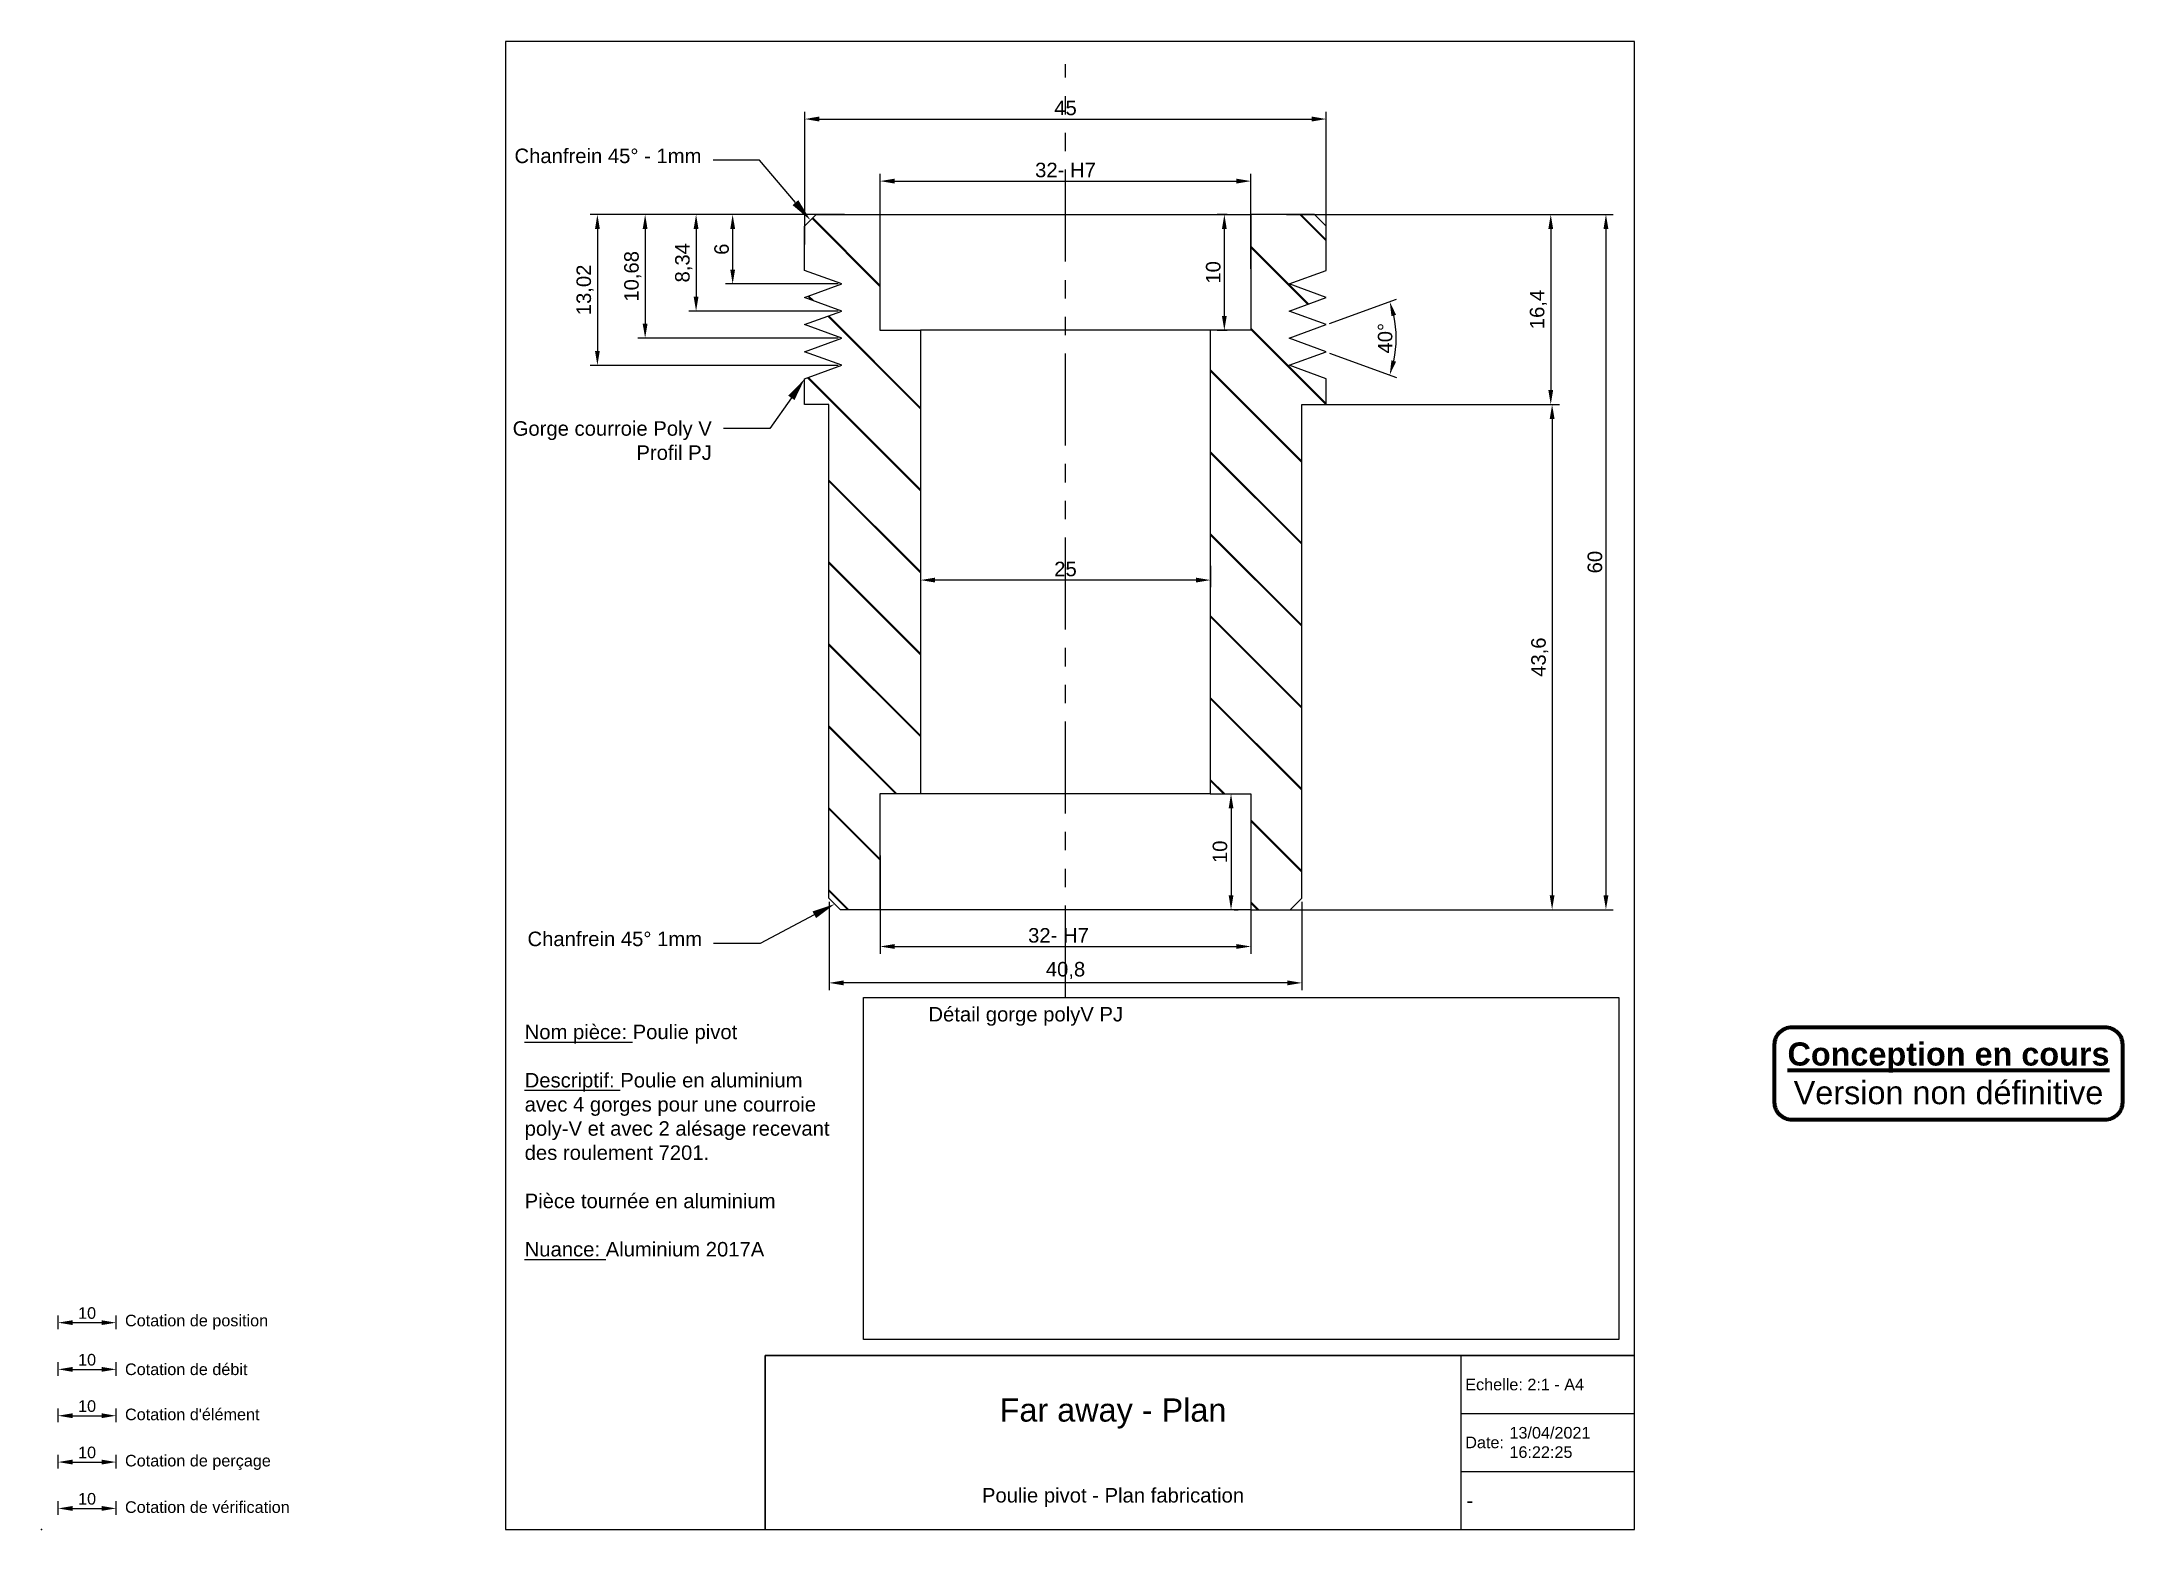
# Paper-space layout 'Poulie pivot - Plan fabrication' of a CAD drawing. Header units: millimetres. Extents: x -80 to 279, y 0 to 257.
# The model-space entities are those that its viewports show. They can reach past a viewport. Long polylines and large blocks are cut down to what shows.
import ezdxf
from ezdxf import colors
from ezdxf.entities.mleader import LeaderData, LeaderLine
from ezdxf.math import Vec2, Vec3

# ---------------------------------------------------------------- set-up
doc = ezdxf.new("R2010")
doc.units = ezdxf.units.MM
doc.linetypes.add('FANTOME2', pattern=[31.75, 15.875, -3.175, 3.175, -3.175, 3.175, -3.175])
for name, color, linetype in [('01 Element de construction', 40, 'FANTOME2'), ('02 Cotation de position', 172, 'Continuous'), ('02 Cotation débit', 190, 'Continuous'), ('02 Cotation perçage', 94, 'Continuous'), ('02 Cotation verification', 252, 'Continuous'), ('02 Cotation élément', 7, 'Continuous'), ('99 Cartouche', 7, 'Continuous')]:
    doc.layers.add(name, color=color, linetype=linetype)
doc.layers.add('03 Hachures', color=252, linetype='Continuous', lineweight=20)
doc.styles.add('Arial', font='arial.ttf')
doc.styles.get("Standard").update_dxf_attribs({"font": 'arial.ttf'})
doc.dimstyles.new('ISO-25', dxfattribs={"dimtxt": 2.5, "dimasz": 2.5, "dimexe": 1.25, "dimexo": 0.625, "dimtad": 1, "dimtxsty": 'Standard', "dimcen": 2.5, "dimadec": 0, "dimazin": 0, "dimtfac": 1, "dimtmove": 0, "dimatfit": 3, "dimfxl": 0, "dimarcsym": 0})

# ---------------------------------------------------------------- blocks, each defined once
blk = doc.blocks.new('Conception en cours')
at = {"layer": '99 Cartouche', "color": 1, "lineweight": 100}
blk.add_lwpolyline([(-27, 8), (27, 8, -0.414214), (30, 5), (30, -5, -0.414214), (27, -8), (-27, -8, -0.414214), (-30, -5), (-30, 5, -0.414214)], format="xyb", close=True, dxfattribs=at)
at = {"layer": '99 Cartouche', "lineweight": 100, "insert": (0, 0), "char_height": 4, "attachment_point": 5, "style": 'Arial'}
blk.add_mtext_dynamic_manual_height_columns('{\\fArial|b1|i0|c0|p34;\\L\\C1;Conception en cours\\P\\fArial|b0|i0|c0|p34;\\lVersion non définitive}', width=68.9294, gutter_width=12.5, heights=[0], dxfattribs=at)
blk = doc.blocks.new('*D86')
at = {"layer": '02 Cotation débit', "color": 0, "lineweight": -2, "transparency": 16777216}
for p, q in [((-77.12, 26.67), (-77.12, 29.04)), ((-67.12, 26.67), (-67.12, 29.04)), ((-74.62, 27.79), (-69.62, 27.79))]:
    blk.add_line(p, q, dxfattribs=at)
at = {"layer": '02 Cotation débit', "color": 0, "transparency": 16777216}
for points in [[(-74.62, 28.21), (-74.62, 27.37), (-77.12, 27.79)], [(-69.62, 28.21), (-69.62, 27.37), (-67.12, 27.79)]]:
    blk.add_solid(points, dxfattribs=at)
at = {"layer": 'Defpoints', "color": 0, "transparency": 16777216}
for p in [(-77.12, 26.05), (-67.12, 27.79), (-67.12, 26.05)]:
    blk.add_point(p, dxfattribs=at)
at = {"layer": '02 Cotation débit', "color": 0, "transparency": 16777216, "insert": (-72.12, 29.44), "char_height": 2, "attachment_point": 5}
blk.add_mtext('10', dxfattribs=at)
blk = doc.blocks.new('*D87')
at = {"layer": '02 Cotation élément', "color": 0, "lineweight": -2, "transparency": 16777216}
for p, q in [((-77.12, 18.67), (-77.12, 21.04)), ((-74.62, 19.79), (-69.62, 19.79)), ((-67.12, 18.67), (-67.12, 21.04))]:
    blk.add_line(p, q, dxfattribs=at)
at = {"layer": '02 Cotation élément', "color": 0, "transparency": 16777216}
for points in [[(-74.62, 20.21), (-74.62, 19.37), (-77.12, 19.79)], [(-69.62, 20.21), (-69.62, 19.37), (-67.12, 19.79)]]:
    blk.add_solid(points, dxfattribs=at)
at = {"layer": 'Defpoints', "color": 0, "transparency": 16777216}
for p in [(-77.12, 18.05), (-67.12, 19.79), (-67.12, 18.05)]:
    blk.add_point(p, dxfattribs=at)
at = {"layer": '02 Cotation élément', "color": 0, "transparency": 16777216, "insert": (-72.12, 21.44), "char_height": 2, "attachment_point": 5}
blk.add_mtext('10', dxfattribs=at)
blk = doc.blocks.new('*D88')
at = {"layer": '02 Cotation perçage', "color": 0, "lineweight": -2, "transparency": 16777216}
for p, q in [((-77.12, 10.67), (-77.12, 13.04)), ((-74.62, 11.79), (-69.62, 11.79)), ((-67.12, 10.67), (-67.12, 13.04))]:
    blk.add_line(p, q, dxfattribs=at)
at = {"layer": '02 Cotation perçage', "color": 0, "transparency": 16777216}
for points in [[(-74.62, 12.21), (-74.62, 11.37), (-77.12, 11.79)], [(-69.62, 12.21), (-69.62, 11.37), (-67.12, 11.79)]]:
    blk.add_solid(points, dxfattribs=at)
at = {"layer": 'Defpoints', "color": 0, "transparency": 16777216}
for p in [(-67.12, 11.79), (-77.12, 10.05), (-67.12, 10.05)]:
    blk.add_point(p, dxfattribs=at)
at = {"layer": '02 Cotation perçage', "color": 0, "transparency": 16777216, "insert": (-72.12, 13.44), "char_height": 2, "attachment_point": 5}
blk.add_mtext('10', dxfattribs=at)
blk = doc.blocks.new('*D89')
at = {"layer": '02 Cotation verification', "color": 0, "lineweight": -2, "transparency": 16777216}
for p, q in [((-77.12, 2.67), (-77.12, 5.04)), ((-74.62, 3.79), (-69.62, 3.79)), ((-67.12, 2.67), (-67.12, 5.04))]:
    blk.add_line(p, q, dxfattribs=at)
at = {"layer": '02 Cotation verification', "color": 0, "transparency": 16777216}
for points in [[(-74.62, 4.21), (-74.62, 3.37), (-77.12, 3.79)], [(-69.62, 4.21), (-69.62, 3.37), (-67.12, 3.79)]]:
    blk.add_solid(points, dxfattribs=at)
at = {"layer": 'Defpoints', "color": 0, "transparency": 16777216}
for p in [(-67.12, 3.79), (-77.12, 2.05), (-67.12, 2.05)]:
    blk.add_point(p, dxfattribs=at)
at = {"layer": '02 Cotation verification', "color": 0, "transparency": 16777216, "insert": (-72.12, 5.44), "char_height": 2, "attachment_point": 5}
blk.add_mtext('10', dxfattribs=at)
blk = doc.blocks.new('*D90')
at = {"layer": '02 Cotation de position', "color": 0, "lineweight": -2, "transparency": 16777216}
for p, q in [((-77.12, 34.74), (-77.12, 37.1)), ((-67.12, 34.74), (-67.12, 37.1)), ((-74.62, 35.85), (-69.62, 35.85))]:
    blk.add_line(p, q, dxfattribs=at)
at = {"layer": '02 Cotation de position', "color": 0, "transparency": 16777216}
for points in [[(-74.62, 36.27), (-74.62, 35.44), (-77.12, 35.85)], [(-69.62, 36.27), (-69.62, 35.44), (-67.12, 35.85)]]:
    blk.add_solid(points, dxfattribs=at)
at = {"layer": 'Defpoints', "color": 0, "transparency": 16777216}
for p in [(-77.12, 34.11), (-67.12, 35.85), (-67.12, 34.11)]:
    blk.add_point(p, dxfattribs=at)
at = {"layer": '02 Cotation de position', "color": 0, "transparency": 16777216, "insert": (-72.12, 37.5), "char_height": 2, "attachment_point": 5}
blk.add_mtext('10', dxfattribs=at)
blk = doc.blocks.new('*D94')
at = {"layer": '02 Cotation de position', "color": 0, "lineweight": -2, "transparency": 16777216}
for p, q in [((51.7, 221.9), (51.7, 244.83)), ((141.7, 221.9), (141.7, 244.83)), ((54.2, 243.58), (139.2, 243.58))]:
    blk.add_line(p, q, dxfattribs=at)
at = {"layer": '02 Cotation de position', "color": 0, "transparency": 16777216}
for points in [[(54.2, 244), (54.2, 243.16), (51.7, 243.58)], [(139.2, 244), (139.2, 243.16), (141.7, 243.58)]]:
    blk.add_solid(points, dxfattribs=at)
at = {"layer": 'Defpoints', "color": 0, "transparency": 16777216}
for p in [(141.7, 243.58), (51.7, 221.28), (141.7, 221.28)]:
    blk.add_point(p, dxfattribs=at)
at = {"layer": '02 Cotation de position', "color": 0, "transparency": 16777216, "insert": (96.7, 245.48), "char_height": 2.5, "attachment_point": 5}
blk.add_mtext('45', dxfattribs=at)
blk = doc.blocks.new('*D95')
at = {"layer": '02 Cotation de position', "color": 0, "lineweight": -2, "transparency": 16777216}
for p, q in [((58.57, 227.11), (38.02, 227.11)), ((39.27, 224.61), (39.27, 217.61)), ((57.5, 215.11), (38.02, 215.11))]:
    blk.add_line(p, q, dxfattribs=at)
at = {"layer": '02 Cotation de position', "color": 0, "transparency": 16777216}
for points in [[(38.86, 224.61), (39.69, 224.61), (39.27, 227.11)], [(38.86, 217.61), (39.69, 217.61), (39.27, 215.11)]]:
    blk.add_solid(points, dxfattribs=at)
at = {"layer": 'Defpoints', "color": 0, "transparency": 16777216}
for p in [(59.2, 227.11), (39.27, 215.11), (58.13, 215.11)]:
    blk.add_point(p, dxfattribs=at)
at = {"layer": '02 Cotation de position', "color": 0, "transparency": 16777216, "insert": (37.37, 221.11), "char_height": 2.5, "attachment_point": 5, "rotation": 90}
blk.add_mtext('6', dxfattribs=at)
blk = doc.blocks.new('*D96')
at = {"layer": '02 Cotation de position', "color": 0, "lineweight": -2, "transparency": 16777216}
for p, q in [((58.57, 227.11), (31.71, 227.11)), ((32.96, 224.61), (32.96, 212.93)), ((57.5, 210.43), (31.71, 210.43))]:
    blk.add_line(p, q, dxfattribs=at)
at = {"layer": '02 Cotation de position', "color": 0, "transparency": 16777216}
for points in [[(32.54, 224.61), (33.38, 224.61), (32.96, 227.11)], [(32.54, 212.93), (33.38, 212.93), (32.96, 210.43)]]:
    blk.add_solid(points, dxfattribs=at)
at = {"layer": 'Defpoints', "color": 0, "transparency": 16777216}
for p in [(59.2, 227.11), (32.96, 210.43), (58.13, 210.43)]:
    blk.add_point(p, dxfattribs=at)
at = {"layer": '02 Cotation de position', "color": 0, "transparency": 16777216, "insert": (30.83, 218.77), "char_height": 2.5, "attachment_point": 5, "rotation": 90}
blk.add_mtext('8,34', dxfattribs=at)
blk = doc.blocks.new('*D97')
at = {"layer": '02 Cotation de position', "color": 0, "lineweight": -2, "transparency": 16777216}
for p, q in [((58.57, 227.11), (22.92, 227.11)), ((24.17, 224.61), (24.17, 208.25)), ((57.5, 205.75), (22.92, 205.75))]:
    blk.add_line(p, q, dxfattribs=at)
at = {"layer": '02 Cotation de position', "color": 0, "transparency": 16777216}
for points in [[(23.75, 224.61), (24.58, 224.61), (24.17, 227.11)], [(23.75, 208.25), (24.58, 208.25), (24.17, 205.75)]]:
    blk.add_solid(points, dxfattribs=at)
at = {"layer": 'Defpoints', "color": 0, "transparency": 16777216}
for p in [(59.2, 227.11), (24.17, 205.75), (58.13, 205.75)]:
    blk.add_point(p, dxfattribs=at)
at = {"layer": '02 Cotation de position', "color": 0, "transparency": 16777216, "insert": (22.04, 216.43), "char_height": 2.5, "attachment_point": 5, "rotation": 90}
blk.add_mtext('10,68', dxfattribs=at)
blk = doc.blocks.new('*D98')
at = {"layer": '02 Cotation de position', "color": 0, "lineweight": -2, "transparency": 16777216}
for p, q in [((58.57, 227.11), (14.68, 227.11)), ((15.93, 224.61), (15.93, 203.57)), ((57.5, 201.07), (14.68, 201.07))]:
    blk.add_line(p, q, dxfattribs=at)
at = {"layer": '02 Cotation de position', "color": 0, "transparency": 16777216}
for points in [[(15.52, 224.61), (16.35, 224.61), (15.93, 227.11)], [(15.52, 203.57), (16.35, 203.57), (15.93, 201.07)]]:
    blk.add_solid(points, dxfattribs=at)
at = {"layer": 'Defpoints', "color": 0, "transparency": 16777216}
for p in [(59.2, 227.11), (15.93, 201.07), (58.13, 201.07)]:
    blk.add_point(p, dxfattribs=at)
at = {"layer": '02 Cotation de position', "color": 0, "transparency": 16777216, "insert": (13.81, 214.09), "char_height": 2.5, "attachment_point": 5, "rotation": 90}
blk.add_mtext('13,02', dxfattribs=at)
blk = doc.blocks.new('*D99')
at = {"layer": '02 Cotation de position', "color": 0, "lineweight": -2, "transparency": 16777216}
for p, q in [((140.32, 227.11), (181.68, 227.11)), ((180.43, 224.61), (180.43, 196.81)), ((138.12, 194.31), (181.68, 194.31))]:
    blk.add_line(p, q, dxfattribs=at)
at = {"layer": '02 Cotation de position', "color": 0, "transparency": 16777216}
for points in [[(180.01, 224.61), (180.84, 224.61), (180.43, 227.11)], [(180.01, 196.81), (180.84, 196.81), (180.43, 194.31)]]:
    blk.add_solid(points, dxfattribs=at)
at = {"layer": 'Defpoints', "color": 0, "transparency": 16777216}
for p in [(139.7, 227.11), (137.5, 194.31), (180.43, 194.31)]:
    blk.add_point(p, dxfattribs=at)
at = {"layer": '02 Cotation de position', "color": 0, "transparency": 16777216, "insert": (178.3, 210.71), "char_height": 2.5, "attachment_point": 5, "rotation": 90}
blk.add_mtext('16,4', dxfattribs=at)
blk = doc.blocks.new('*D100')
at = {"layer": '02 Cotation de position', "color": 0, "lineweight": -2, "transparency": 16777216}
for p, q in [((140.22, 194.31), (181.91, 194.31)), ((180.66, 191.81), (180.66, 109.61)), ((132.72, 107.11), (181.91, 107.11))]:
    blk.add_line(p, q, dxfattribs=at)
at = {"layer": '02 Cotation de position', "color": 0, "transparency": 16777216}
for points in [[(180.25, 191.81), (181.08, 191.81), (180.66, 194.31)], [(180.25, 109.61), (181.08, 109.61), (180.66, 107.11)]]:
    blk.add_solid(points, dxfattribs=at)
at = {"layer": 'Defpoints', "color": 0, "transparency": 16777216}
for p in [(139.6, 194.31), (132.1, 107.11), (180.66, 107.11)]:
    blk.add_point(p, dxfattribs=at)
at = {"layer": '02 Cotation de position', "color": 0, "transparency": 16777216, "insert": (178.54, 150.71), "char_height": 2.5, "attachment_point": 5, "rotation": 90}
blk.add_mtext('43,6', dxfattribs=at)
blk = doc.blocks.new('*D101')
at = {"layer": '02 Cotation de position', "color": 0, "lineweight": -2, "transparency": 16777216}
for p, q in [((64.7, 224.23), (64.7, 234.12)), ((128.7, 217.73), (128.7, 234.12)), ((67.2, 232.87), (126.2, 232.87))]:
    blk.add_line(p, q, dxfattribs=at)
at = {"layer": '02 Cotation de position', "color": 0, "transparency": 16777216}
for points in [[(67.2, 233.28), (67.2, 232.45), (64.7, 232.87)], [(126.2, 233.28), (126.2, 232.45), (128.7, 232.87)]]:
    blk.add_solid(points, dxfattribs=at)
at = {"layer": 'Defpoints', "color": 0, "transparency": 16777216}
for p in [(128.7, 232.87), (64.7, 223.6), (128.7, 217.11)]:
    blk.add_point(p, dxfattribs=at)
at = {"layer": '02 Cotation de position', "color": 0, "transparency": 16777216, "insert": (96.7, 234.77), "char_height": 2.5, "attachment_point": 5}
blk.add_mtext('32- H7', dxfattribs=at)
blk = doc.blocks.new('*D102')
at = {"layer": '02 Cotation de position', "color": 0, "lineweight": -2, "transparency": 16777216}
for p, q in [((64.7, 116.48), (64.7, 99.52)), ((128.7, 116.48), (128.7, 99.52)), ((67.2, 100.77), (126.2, 100.77))]:
    blk.add_line(p, q, dxfattribs=at)
at = {"layer": '02 Cotation de position', "color": 0, "transparency": 16777216}
for points in [[(67.2, 101.19), (67.2, 100.36), (64.7, 100.77)], [(126.2, 101.19), (126.2, 100.36), (128.7, 100.77)]]:
    blk.add_solid(points, dxfattribs=at)
at = {"layer": 'Defpoints', "color": 0, "transparency": 16777216}
for p in [(64.7, 117.11), (128.7, 117.11), (128.7, 100.77)]:
    blk.add_point(p, dxfattribs=at)
at = {"layer": '02 Cotation de position', "color": 0, "transparency": 16777216, "insert": (95.49, 102.68), "char_height": 2.5, "attachment_point": 5}
blk.add_mtext('32- H7', dxfattribs=at)
blk = doc.blocks.new('*D103')
at = {"layer": '02 Cotation de position', "color": 0, "lineweight": -2, "transparency": 16777216}
for p, q in [((71.7, 166.48), (71.7, 162.76)), ((121.7, 166.48), (121.7, 162.76)), ((119.2, 164.01), (74.2, 164.01))]:
    blk.add_line(p, q, dxfattribs=at)
at = {"layer": '02 Cotation de position', "color": 0, "transparency": 16777216}
for points in [[(74.2, 164.43), (74.2, 163.59), (71.7, 164.01)], [(119.2, 164.43), (119.2, 163.59), (121.7, 164.01)]]:
    blk.add_solid(points, dxfattribs=at)
at = {"layer": 'Defpoints', "color": 0, "transparency": 16777216}
for p in [(71.7, 167.11), (121.7, 167.11), (71.7, 164.01)]:
    blk.add_point(p, dxfattribs=at)
at = {"layer": '02 Cotation de position', "color": 0, "transparency": 16777216, "insert": (96.7, 165.91), "char_height": 2.5, "attachment_point": 5}
blk.add_mtext('25', dxfattribs=at)
blk = doc.blocks.new('*D104')
at = {"layer": '02 Cotation de position', "color": 0, "lineweight": -2, "transparency": 16777216}
for p, q in [((55.9, 108.48), (55.9, 93.24)), ((137.5, 108.48), (137.5, 93.24)), ((135, 94.49), (58.4, 94.49))]:
    blk.add_line(p, q, dxfattribs=at)
at = {"layer": '02 Cotation de position', "color": 0, "transparency": 16777216}
for points in [[(58.4, 94.91), (58.4, 94.07), (55.9, 94.49)], [(135, 94.91), (135, 94.07), (137.5, 94.49)]]:
    blk.add_solid(points, dxfattribs=at)
at = {"layer": 'Defpoints', "color": 0, "transparency": 16777216}
for p in [(55.9, 109.11), (137.5, 109.11), (55.9, 94.49)]:
    blk.add_point(p, dxfattribs=at)
at = {"layer": '02 Cotation de position', "color": 0, "transparency": 16777216, "insert": (96.7, 96.62), "char_height": 2.5, "attachment_point": 5}
blk.add_mtext('40,8', dxfattribs=at)
blk = doc.blocks.new('*D105')
at = {"layer": '02 Cotation de position', "color": 0, "lineweight": -2, "transparency": 16777216}
for p, q in [((124.57, 227.11), (122.86, 227.11)), ((124.11, 209.61), (124.11, 224.61)), ((124.57, 207.11), (122.86, 207.11))]:
    blk.add_line(p, q, dxfattribs=at)
at = {"layer": '02 Cotation de position', "color": 0, "transparency": 16777216}
for points in [[(123.69, 224.61), (124.52, 224.61), (124.11, 227.11)], [(123.69, 209.61), (124.52, 209.61), (124.11, 207.11)]]:
    blk.add_solid(points, dxfattribs=at)
at = {"layer": 'Defpoints', "color": 0, "transparency": 16777216}
for p in [(124.11, 227.11), (125.2, 227.11), (125.2, 207.11)]:
    blk.add_point(p, dxfattribs=at)
at = {"layer": '02 Cotation de position', "color": 0, "transparency": 16777216, "insert": (122.2, 217.11), "char_height": 2.5, "attachment_point": 5, "rotation": 90}
blk.add_mtext('10', dxfattribs=at)
blk = doc.blocks.new('*D106')
at = {"layer": '02 Cotation de position', "color": 0, "lineweight": -2, "transparency": 16777216}
for p, q in [((125.82, 127.11), (126.51, 127.11)), ((125.26, 124.61), (125.26, 109.61)), ((125.82, 107.11), (126.51, 107.11))]:
    blk.add_line(p, q, dxfattribs=at)
at = {"layer": '02 Cotation de position', "color": 0, "transparency": 16777216}
for points in [[(124.85, 124.61), (125.68, 124.61), (125.26, 127.11)], [(124.85, 109.61), (125.68, 109.61), (125.26, 107.11)]]:
    blk.add_solid(points, dxfattribs=at)
at = {"layer": 'Defpoints', "color": 0, "transparency": 16777216}
for p in [(125.2, 127.11), (125.2, 107.11), (125.26, 107.11)]:
    blk.add_point(p, dxfattribs=at)
at = {"layer": '02 Cotation de position', "color": 0, "transparency": 16777216, "insert": (123.36, 117.11), "char_height": 2.5, "attachment_point": 5, "rotation": 90}
blk.add_mtext('10', dxfattribs=at)
blk = doc.blocks.new('*D107')
at = {"layer": '02 Cotation de position', "color": 0, "lineweight": -2, "transparency": 16777216}
for p, q in [((142.28, 208.3), (153.82, 212.5)), ((142.28, 203.19), (153.82, 199))]:
    blk.add_line(p, q, dxfattribs=at)
blk.add_arc((135.27, 205.75), 18.49, 347.753, 12.247, dxfattribs=at)
at = {"layer": '02 Cotation de position', "color": 0, "transparency": 16777216}
for points in [[(152.94, 209.56), (153.74, 209.79), (152.64, 212.07)], [(153.74, 201.71), (152.94, 201.94), (152.64, 199.42)]]:
    blk.add_solid(points, dxfattribs=at)
at = {"layer": 'Defpoints', "color": 0, "transparency": 16777216}
for p in [(135.27, 205.75), (135.27, 205.75), (141.7, 208.09), (141.7, 203.41), (153.63, 203.6)]:
    blk.add_point(p, dxfattribs=at)
at = {"layer": '02 Cotation de position', "color": 0, "transparency": 16777216, "insert": (151.86, 205.75), "char_height": 2.5, "attachment_point": 5, "rotation": 90}
blk.add_mtext('40°', dxfattribs=at)
blk = doc.blocks.new('*D108')
at = {"layer": '02 Cotation élément', "color": 0, "lineweight": -2, "transparency": 16777216}
for p, q in [((134.82, 227.11), (191.2, 227.11)), ((189.95, 224.61), (189.95, 109.61)), ((132.72, 107.11), (191.2, 107.11))]:
    blk.add_line(p, q, dxfattribs=at)
at = {"layer": '02 Cotation élément', "color": 0, "transparency": 16777216}
for points in [[(189.53, 224.61), (190.37, 224.61), (189.95, 227.11)], [(189.53, 109.61), (190.37, 109.61), (189.95, 107.11)]]:
    blk.add_solid(points, dxfattribs=at)
at = {"layer": 'Defpoints', "color": 0, "transparency": 16777216}
for p in [(134.2, 227.11), (132.1, 107.11), (189.95, 107.11)]:
    blk.add_point(p, dxfattribs=at)
at = {"layer": '02 Cotation élément', "color": 0, "transparency": 16777216, "insert": (188.05, 167.11), "char_height": 2.5, "attachment_point": 5, "rotation": 90}
blk.add_mtext('60', dxfattribs=at)
blk = doc.blocks.new('Poulie pivot')
for points in [[(-20.4, 0.84), (-20.4, 43.44), (-22.5, 43.44), (-22.5, 45.65), (-19.29, 46.82), (-22.5, 47.99), (-19.29, 49.16), (-22.5, 50.33), (-19.29, 51.5), (-22.5, 52.67), (-19.29, 53.84), (-22.5, 55.01), (-22.5, 58.84), (-21.5, 59.84), (-16, 59.84), (-16, 49.84), (-12.5, 49.84), (-12.5, 9.84), (-16, 9.84), (-16, -0.16), (-19.4, -0.16)], [(20.4, 0.84), (20.4, 43.44), (22.5, 43.44), (22.5, 45.65), (19.29, 46.82), (22.5, 47.99), (19.29, 49.16), (22.5, 50.33), (19.29, 51.5), (22.5, 52.67), (19.29, 53.84), (22.5, 55.01), (22.5, 58.84), (21.5, 59.84), (16, 59.84), (16, 49.84), (12.5, 49.84), (12.5, 9.84), (16, 9.84), (16, -0.16), (19.4, -0.16)]]:
    blk.add_lwpolyline(points, close=True)

msp = doc.modelspace()

# ---------------------------------------------------------------- hatches: boundary and pattern name
at = {"layer": '03 Hachures'}
h = msp.add_hatch(dxfattribs=at)
h.set_pattern_fill('JIS_LC_20', color=256, scale=0.25, angle=90)
h.paths.add_polyline_path([(1972.81, 5.02), (1974.91, 5.02), (1974.9, 7.23), (1971.68, 8.4), (1974.9, 9.57), (1971.68, 10.74), (1974.9, 11.91), (1971.68, 13.08), (1974.9, 14.25), (1971.68, 15.42), (1974.9, 16.59), (1974.91, 20.42), (1973.91, 21.42), (1968.41, 21.42), (1968.41, 11.42), (1964.91, 11.42), (1964.91, -28.58), (1968.41, -28.58), (1968.41, -38.58), (1971.81, -38.58), (1972.81, -37.58)])
h.paths.add_polyline_path([(1939.91, 11.42), (1936.41, 11.42), (1936.41, 21.42), (1930.91, 21.42), (1929.92, 20.42), (1929.93, 16.59), (1933.14, 15.42), (1929.93, 14.25), (1933.14, 13.08), (1929.93, 11.91), (1933.14, 10.74), (1929.93, 9.57), (1933.14, 8.4), (1929.93, 7.23), (1929.91, 5.02), (1932.01, 5.02), (1932.01, -37.58), (1933.01, -38.58), (1936.41, -38.58), (1936.41, -28.58), (1939.91, -28.58)])

# ---------------------------------------------------------------- linework, layer by layer
at = {"layer": '02 Cotation élément'}
for p, q in [((1936.41, 21.42), (1968.41, 21.42)), ((1964.91, 11.42), (1939.91, 11.42)), ((1964.91, -28.58), (1939.91, -28.58)), ((1968.41, -38.58), (1936.41, -38.58))]:
    msp.add_line(p, q, dxfattribs=at)

# ---------------------------------------------------------------- block references
msp.add_blockref('Poulie pivot', (1952.41, -38.42), dxfattribs=at)

psp = doc.layouts.new('Poulie pivot - Plan fabrication')

# ---------------------------------------------------------------- linework, layer by layer
at = {"layer": '01 Element de construction'}
psp.add_line((96.697, 91.971), (96.697, 253.067), dxfattribs=at)
at = {"layer": '02 Cotation élément'}
psp.add_lwpolyline([(192.184, 32.946), (61.837, 32.946), (61.837, 91.971), (192.184, 91.971)], close=True, dxfattribs=at)
at = {"layer": '99 Cartouche'}
for p, q in [((194.899, 30.171), (164.899, 30.171)), ((164.899, 30.171), (164.899, 0.171)), ((164.899, 30.171), (164.899, 20.171)), ((164.899, 20.171), (194.899, 20.171)), ((164.899, 20.171), (164.899, 10.171)), ((164.899, 10.171), (194.899, 10.171)), ((164.899, 10.171), (164.899, 0.171))]:
    psp.add_line(p, q, dxfattribs=at)
for points in [[(194.899, 30.171), (194.899, 256.943), (0.053, 256.943), (0.058, 0.171), (44.899, 0.171), (44.899, 30.171), (194.899, 30.171)], [(44.899, 0.171), (194.899, 0.171), (194.899, 30.171), (44.899, 30.171)]]:
    psp.add_lwpolyline(points, close=True, dxfattribs=at)
psp.add_point((-79.962, 0.171), dxfattribs=at)

# ---------------------------------------------------------------- block references
psp.add_blockref('Conception en cours', (249.057, 78.857))

# ---------------------------------------------------------------- texts
at = {"layer": '02 Cotation de position', "insert": (-67.125, 35.92), "char_height": 2, "attachment_point": 4}
psp.add_mtext_dynamic_manual_height_columns('  Cotation de position', width=30.72727, gutter_width=12.5, heights=[0], dxfattribs=at)
at = {"layer": '02 Cotation débit', "insert": (-67.125, 27.789), "char_height": 2, "attachment_point": 4}
psp.add_mtext_dynamic_manual_height_columns('  Cotation de débit', width=30.23934, gutter_width=12.5, heights=[0], dxfattribs=at)
at = {"layer": '02 Cotation perçage', "insert": (-67.125, 11.728), "char_height": 2, "attachment_point": 4}
psp.add_mtext_dynamic_manual_height_columns('  Cotation de perçage', width=31.05256, gutter_width=12.5, heights=[0], dxfattribs=at)
at = {"layer": '02 Cotation verification', "insert": (-67.125, 4.005), "char_height": 2, "attachment_point": 4}
psp.add_mtext_dynamic_manual_height_columns('  Cotation de vérification', width=34.46804, gutter_width=12.5, heights=[0], dxfattribs=at)
at = {"layer": '02 Cotation élément'}
for s, width, heights, insert, char_height, attachment_point in [('Détail gorge polyV PJ', 97.86974, [0], (73.05, 90.337), 2.5, 1), ('{\\LNom pièce:} Poulie pivot\\P\\P{\\LDescriptif:} Poulie en aluminium avec 4 gorges pour une courroie poly-V et avec 2 alésage recevant des roulement 7201.\\P\\PPièce tournée en aluminium\\P\\P{\\LNuance:} Aluminium 2017A', 54.60232, [40.877], (3.384, 87.283), 2.5, 1), ("  Cotation d'élément ", 30.40198, [0], (-67.125, 20.005), 2, 4)]:
    psp.add_mtext_dynamic_manual_height_columns(s, width=width, gutter_width=12.5, heights=heights, dxfattribs=dict(at, insert=insert, char_height=char_height, attachment_point=attachment_point))
at = {"layer": '99 Cartouche'}
for s, width, heights, insert, char_height, attachment_point in [(' Echelle: 2:1 - A4', 37.86093, [0], (164.899, 25.165), 2, 4), ('Far away - Plan', 95.70382, [12.033], (104.899, 20.171), 4, 5), ('13/04/2021\\P16:22:25', 37.86093, [9.785], (173.299, 15.165), 2, 4), (' Date:', 37.86093, [0], (164.899, 15.171), 2, 4), ('Poulie pivot - Plan fabrication', 71.40763, [0], (104.899, 5.684), 2.5, 5), (' -', 37.86093, [0], (164.899, 5.165), 2.5, 4)]:
    psp.add_mtext_dynamic_manual_height_columns(s, width=width, gutter_width=12.5, heights=heights, dxfattribs=dict(at, insert=insert, char_height=char_height, attachment_point=attachment_point))

# ---------------------------------------------------------------- dimensions: what is measured, and where the dimension line sits
at = {"layer": '02 Cotation de position'}
for base, p1, p2, override, picture, middle in [((141.697, 243.581), (51.697, 221.279), (141.697, 221.279), {"dimlfac": -0.5}, '*D94', (96.697, 243.581)), ((128.697, 232.868), (64.697, 223.601), (128.697, 217.109), {"dimlfac": -0.5, "dimpost": '- H7'}, '*D101', (96.697, 232.868)), ((128.697, 100.773), (64.697, 117.109), (128.697, 117.109), {"dimlfac": -0.5, "dimpost": '- H7'}, '*D102', (95.49, 100.773)), ((55.897, 94.49), (137.497, 109.109), (55.897, 109.109), {"dimlfac": -0.5}, '*D104', (96.697, 94.49))]:
    dim = psp.add_linear_dim(base=base, p1=p1, p2=p2, dimstyle='ISO-25', override=override, dxfattribs=at)
    dim.commit()
    dim.dimension.update_dxf_attribs({"geometry": picture, "text_midpoint": middle, "dimtype": 160})
for base, p2, picture, middle in [((15.935, 201.069), (58.126, 201.069), '*D98', (15.935, 214.089)), ((24.166, 205.749), (58.126, 205.749), '*D97', (24.166, 216.429)), ((32.96, 210.429), (58.126, 210.429), '*D96', (32.96, 218.769)), ((39.274, 215.109), (58.126, 215.109), '*D95', (39.274, 221.109))]:
    dim = psp.add_linear_dim(base=base, p1=(59.197, 227.109), p2=p2, angle=90, dimstyle='ISO-25', override={"dimlfac": -0.5}, dxfattribs=at)
    dim.commit()
    dim.dimension.update_dxf_attribs({"geometry": picture, "text_midpoint": middle, "dimtype": 160})
for base, p1, p2, picture, middle in [((124.105, 227.109), (125.197, 207.109), (125.197, 227.109), '*D105', (122.204, 217.109)), ((180.427, 194.309), (139.697, 227.109), (137.497, 194.309), '*D99', (178.3, 210.709)), ((180.664, 107.109), (139.597, 194.309), (132.097, 107.109), '*D100', (178.536, 150.709)), ((125.264, 107.109), (125.197, 127.109), (125.197, 107.109), '*D106', (123.363, 117.109))]:
    dim = psp.add_linear_dim(base=base, p1=p1, p2=p2, angle=90, dimstyle='ISO-25', override={"dimlfac": -0.5}, dxfattribs=at)
    dim.commit()
    dim.dimension.update_dxf_attribs({"geometry": picture, "text_midpoint": middle})
dim = psp.add_angular_dim_2l(base=(153.632, 203.602), line1=((141.697, 203.409), (135.268, 205.749)), line2=((135.268, 205.749), (141.697, 208.089)), dimstyle='ISO-25', override={"dimlfac": -0.5}, dxfattribs=at)
dim.commit()
dim.dimension.update_dxf_attribs({"geometry": '*D107', "text_midpoint": (151.856, 205.749)})
for base, p1, p2, override, picture, middle in [((71.697, 164.009), (121.697, 167.109), (71.697, 167.109), {"dimlfac": -0.5}, '*D103', (96.697, 165.91)), ((-67.125, 35.855), (-77.125, 34.111), (-67.125, 34.111), {"dimtxt": 2}, '*D90', (-72.125, 37.501))]:
    dim = psp.add_linear_dim(base=base, p1=p1, p2=p2, dimstyle='ISO-25', override=override, dxfattribs=at)
    dim.commit()
    dim.dimension.update_dxf_attribs({"geometry": picture, "text_midpoint": middle})
at = {"layer": '02 Cotation débit'}
dim = psp.add_linear_dim(base=(-67.125, 27.789), p1=(-77.125, 26.045), p2=(-67.125, 26.045), dimstyle='ISO-25', override={"dimtxt": 2}, dxfattribs=at)
dim.commit()
dim.dimension.update_dxf_attribs({"geometry": '*D86', "text_midpoint": (-72.125, 29.435)})
at = {"layer": '02 Cotation perçage'}
dim = psp.add_linear_dim(base=(-67.125, 11.789), p1=(-77.125, 10.045), p2=(-67.125, 10.045), dimstyle='ISO-25', override={"dimtxt": 2}, dxfattribs=at)
dim.commit()
dim.dimension.update_dxf_attribs({"geometry": '*D88', "text_midpoint": (-72.125, 13.435)})
at = {"layer": '02 Cotation verification'}
dim = psp.add_linear_dim(base=(-67.125, 3.789), p1=(-77.125, 2.045), p2=(-67.125, 2.045), dimstyle='ISO-25', override={"dimtxt": 2}, dxfattribs=at)
dim.commit()
dim.dimension.update_dxf_attribs({"geometry": '*D89', "text_midpoint": (-72.125, 5.435)})
at = {"layer": '02 Cotation élément'}
dim = psp.add_linear_dim(base=(189.949, 107.109), p1=(134.197, 227.109), p2=(132.097, 107.109), angle=90, dimstyle='ISO-25', override={"dimlfac": -0.5}, dxfattribs=at)
dim.commit()
dim.dimension.update_dxf_attribs({"geometry": '*D108', "text_midpoint": (188.047, 167.109)})
dim = psp.add_linear_dim(base=(-67.125, 19.789), p1=(-77.125, 18.045), p2=(-67.125, 18.045), dimstyle='ISO-25', override={"dimtxt": 2}, dxfattribs=at)
dim.commit()
dim.dimension.update_dxf_attribs({"geometry": '*D87', "text_midpoint": (-72.125, 21.435)})

# ---------------------------------------------------------------- leaders
at = {"layer": '02 Cotation de position'}
ml = psp.add_multileader_mtext('Standard', dxfattribs=at)
ml.set_content('{\\H0.625x;Chanfrein 45° - 1mm} ', color=256)
ml.set_leader_properties()
ml.build(insert=Vec2(0, 0))
ctx = ml.context
ctx.base_point, ctx.plane_origin = Vec3(0.026, 236.452), Vec3(53.378, 214.189)
ctx.text_align_type = 2
notes = []
notes.append((ctx, [(0, (1, 1, 0), (43.886, 236.452), (-1, 0), 8, [(0, [(52.697, 226.109)], 0, [])])]))
ctx.mtext.insert, ctx.mtext.alignment, ctx.mtext.flow_direction = Vec3(33.886, 238.474), 3, 5
ml = psp.add_multileader_mtext('Standard', dxfattribs=at)
ml.set_content('Gorge courroie Poly V^JProfil PJ', color=256)
ml.set_leader_properties()
ml.build(insert=Vec2(0, 0))
ctx = ml.context
ctx.base_point, ctx.char_height, ctx.plane_origin = Vec3(-0.476, 190.154), 2.5, Vec3(52.378, 186.809)
ctx.text_align_type = 2
notes.append((ctx, [(0, (1, 1, 0), (45.67, 190.154), (-1, 0), 8, [(0, [(51.697, 198.729)], 0, [])])]))
ctx.mtext.insert, ctx.mtext.alignment, ctx.mtext.flow_direction = Vec3(35.67, 191.425), 3, 5
ml = psp.add_multileader_mtext('Standard', dxfattribs=at)
ml.set_content('{\\H0.625x;\\C256;Chanfrein 45° 1mm}', color=256)
ml.set_leader_properties()
ml.build(insert=Vec2(0, 0))
ctx = ml.context
ctx.base_point, ctx.plane_origin = Vec3(2.267, 101.313), Vec3(57.578, 96.189)
ctx.text_align_type = 2
notes.append((ctx, [(0, (1, 1, 0), (43.994, 101.313), (-1, 0), 8, [(0, [(56.897, 108.109)], 0, [])])]))
ctx.mtext.insert, ctx.mtext.alignment, ctx.mtext.flow_direction = Vec3(33.994, 103.334), 3, 5
for ctx, leaders in notes:
    for number, flags, end, landing, length, lines in leaders:
        leader = LeaderData()
        leader.index, (leader.has_last_leader_line, leader.has_dogleg_vector, leader.attachment_direction) = number, flags
        leader.last_leader_point, leader.dogleg_vector, leader.dogleg_length = Vec3(end), Vec3(landing), length
        for number, points, colour, breaks in lines:
            line = LeaderLine()
            line.index, line.vertices, line.color, line.breaks = number, Vec3.list(points), colors.encode_raw_color(colour), breaks
            leader.lines.append(line)
        ctx.leaders.append(leader)

# ---------------------------------------------------------------- viewports
at = {"layer": '99 Cartouche'}
vp = psp.add_viewport(center=(97.476, 128.557), size=(194.846, 256.7719), view_center_point=(1952.803, -27.86), view_height=128.386, dxfattribs=at)
vp.dxf.flags = 0x10000  # cut along an outline
vp.dxf.clipping_boundary_handle = psp.add_lwpolyline([(194.899, 30.171), (194.899, 256.943), (0.053, 256.943), (0.058, 0.171), (44.899, 0.171), (44.899, 30.171), (194.899, 30.171)], format="xyb", close=True, dxfattribs={"invisible": 1}).dxf.handle

doc.saveas('drawing.dxf')
